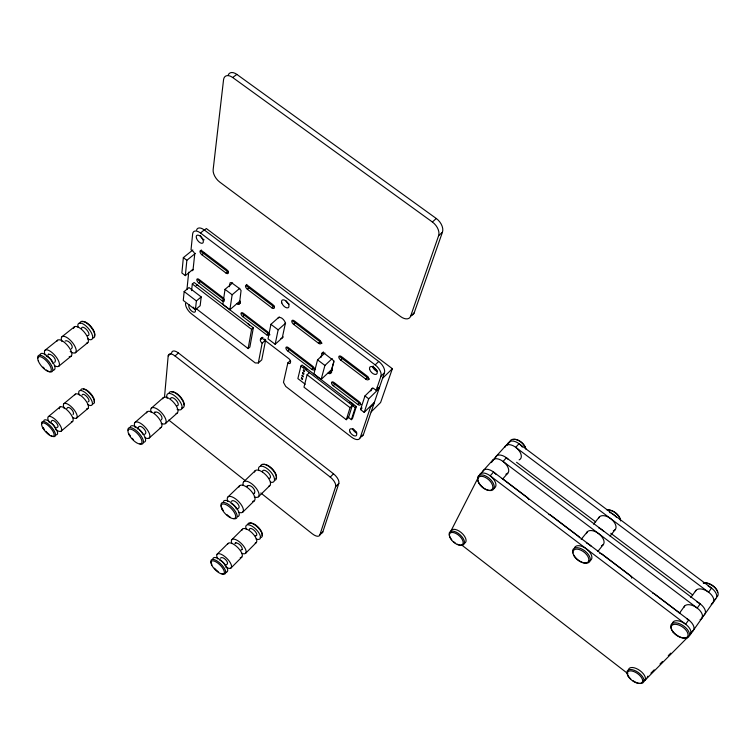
<?xml version="1.0" encoding="UTF-8"?>
<svg xmlns="http://www.w3.org/2000/svg" width="756" height="756" viewBox="0 0 756 756"><rect width="100%" height="100%" fill="white"/><g stroke="black" fill="none" stroke-linecap="round" stroke-linejoin="round"><path stroke-width="1.13" d="M242.411 549.432L240.89 550.085M247.032 486.58L247.089 486.07M66.868 408.524C68.153 404.592 75.439 412.105 73.058 414.628M164.515 397.004L168.182 355.896L171.612 352.957A8.599 3.903 48.8 0 1 178.454 352.995L333.5 473.814A8.703 4.177 44.7 0 1 338.83 483.415L322.85 531.874L319.807 535.021A8.155 3.648 44.1 0 1 312.341 533.83L260.811 492.997M192.827 249.971L183.349 257.626L181.884 272.982L185.333 275.619L192.96 269.372M51.313 421.546C52.372 416.877 61.472 427.329 56.615 427.537M185.333 275.619L186.855 260.291L195.464 253.317M184.162 291.551L183.273 300.434L195.398 309.762L200.16 305.745L201.209 296.919L188.991 287.554L184.162 291.551L196.399 300.945L195.398 309.762M186.94 289.539L188.716 272.179M191.589 290.654L192.307 283.991L194.122 282.498L253.345 327.783L249.886 347.032L248.148 348.582L195.766 308.306M201.266 249.915L201.087 251.54L228.501 272.33M48.261 354.64L48.677 354.148M232.65 282.914L225.014 289.359L222.878 304.328L229.89 309.686L240.002 301.001M229.408 286.694L230.06 282.82L231.251 282.517L239.482 288.537L241.069 290.502L239.501 303.383L238.688 304.11L237.129 303.477M229.89 309.686L232.139 294.783L239.756 288.31M242.383 549.499C242.185 546.257 238.962 543.148 235.777 542.808M246.806 284.436L246.55 286.014L274.409 307.134M48.186 354.989L48.356 354.432M248.148 348.582L251.578 329.342L253.345 327.783M185.513 303.421A8.987 4.3 49.9 0 0 191.551 313.863L255.235 362.937L258.325 362.984L262.143 343.148A2.759 1.389 48.5 0 1 260.376 339.954L260.574 338.877L262.332 337.318M265.375 339.813A2.75 1.399 48.6 0 0 265.639 340.03L261.746 359.884L258.325 362.984M279.238 316.934L270.913 324.324L268.03 338.849L275.156 344.292L283.339 336.921M275.156 344.292L278.151 329.833L285.626 323.152M290.474 360.489L287.875 362.871L283.472 382.347L285.74 386.448L351.578 437.166A9.072 4.64 45.2 0 0 360.158 437.809L363.447 434.502L384.445 372.803A9.762 5.386 46.3 0 0 378.718 361.472L204.262 229.937A9.715 4.952 51.7 0 0 196.579 230.041M347.694 416.83L351.379 419.665L352.494 418.559L356.35 406.539L302.05 365.025L300.897 366.102L297.873 378.595L305.254 384.256M309.402 372.613L307.097 374.778L303.969 387.176L346.295 419.693L348.544 417.482L352.334 405.452L350.066 407.673L346.295 419.693M220.412 558.136C222.907 555.367 230.382 563.333 226.45 564.704M324.91 352.986L317.558 359.847L313.91 373.927L321.139 379.455L331.582 369.58L333.991 360.914M320.875 357.569L322.018 353.222L323.266 352.561L333.49 360.527L333.812 362.181L330.807 372.973L329.852 373.615L328.189 372.916M247.051 486.221C249.849 483.178 256.501 489.945 254.488 493.205M321.139 379.455L324.91 365.45L332.243 358.561M235.05 543.592L235.362 543.016M154.583 413.248L154.8 412.115M351.379 419.665L355.216 407.654L356.35 406.539M374.437 402.211L364.194 412.379L360.517 409.563L364.959 395.955L372.963 388.102M319.807 535.021L335.617 486.694L338.83 483.415M370.846 390.956L371.536 388.849A2.882 1.559 45.8 0 1 374.315 388.943L376.176 390.361L379.625 386.959M364.194 412.379L368.701 398.799L379.087 388.565L377.225 387.148M360.158 437.809L370.516 407.134L373.908 403.761M376.176 390.361L380.948 376.223L384.445 372.803M204.583 229.947L206.341 228.529L392.364 368.701L380.608 402.494L371.139 411.916M236.874 74.419L232.659 77.49A11.255 6.36 56.4 0 0 223.549 79.767L213.145 169.722A10.225 5.49 53.5 0 0 219.769 182.101L400.548 316.528A10.234 6.039 47.4 0 0 410.593 316.282L438.612 235.721L442.449 232.168A11.142 7.125 49.7 0 0 436.269 218.484L236.874 74.419A11.227 6.379 56.5 0 0 228.274 74.806M412.039 315.129A10.206 6.057 47.4 0 0 414.184 312.833L442.449 232.168M278.142 317.907C280.514 315.696 285.229 320.478 285.362 323.388L282.262 337.894L280.892 338.508M231.298 501.379C233.736 498.024 242.449 507.049 237.838 508.637M451.058 530.769L479.597 474.815L482.98 471.073M491.428 462.559L495.785 456.889L494.745 458.892M507.285 445.019L508.382 442.931L505.121 446.55M154.706 412.256C157.9 410.423 164.156 417.17 161.349 419.949M690.096 634.851L693.11 630.608L690.625 633.112M693.45 630.202L704.535 614.533M704.875 614.118L715.762 598.733L713.314 601.237M646.446 678.132L644.717 680.542L687.62 637.346M679.332 613.343L684.586 606.085M690.814 597.495L695.983 590.37M597.779 551.511L603.288 544.594M610.092 536.051L615.223 529.606M581.147 539.406L587.403 531.695M593.526 524.154L599.451 516.849M65.158 341.022C67.86 339.123 74.74 346.569 71.338 348.885M502.712 478.945L507.777 473.228M483.254 470.629L492.742 460.12M496.068 456.444L505.395 446.106M711.226 604.488L712.851 602.834M702.088 617.019L703.713 615.365M335.617 486.694A8.722 4.158 44.6 0 0 330.259 477.083L333.5 473.814M650.907 673.18L654.214 669.844M660.007 664.004L662.492 661.5M668.285 655.65L670.77 653.146M230.986 567.992L241.769 557.163M245.539 553.364L256.152 542.704M217.066 554.271L227.943 543.517M231.752 539.746L242.449 529.162M360.517 409.563L362.096 408.004M382.574 378.302L392.364 368.701M357.749 404.441A2.816 1.484 45.8 0 0 360.414 404.564A2.816 1.484 45.8 0 0 358.731 401.36L334.143 382.583A2.807 1.465 46.6 0 0 331.534 382.508A2.807 1.465 46.6 0 0 333.245 385.721L357.749 404.441L359.78 402.438M242.752 512.133L254.356 500.765M258.41 496.796L269.807 485.635M365.866 379.162A2.901 1.569 46.2 0 0 368.635 379.238A2.901 1.569 46.2 0 0 366.915 375.902L341.542 356.671A2.892 1.559 47.1 0 0 338.839 356.643A2.892 1.559 47.1 0 0 340.597 359.988L365.866 379.162L367.955 377.14M380.948 376.223A9.781 5.368 46.3 0 0 375.184 364.893L378.718 361.472M228.066 496.834L239.784 485.56M243.876 481.61L255.386 470.534M410.593 316.282L414.184 312.833M333.245 385.721L335.305 383.746M328.765 373.294L332.234 370.005L331.657 369.637M329.058 373.426L332.517 370.147M329.332 373.53L331.411 371.565M329.607 373.596L331.686 371.621M329.852 373.615L331.241 372.302M330.089 373.606L331.676 372.235M340.597 359.988L342.704 357.994M311.803 369.334A2.797 1.455 47.3 0 0 314.345 369.372A2.797 1.455 47.3 0 0 312.615 366.15L288.405 347.665A2.797 1.436 48 0 0 285.929 347.665A2.797 1.436 48 0 0 287.686 350.907L311.803 369.334L313.182 368.04M322.018 353.222L323.426 351.909M318.474 343.215A2.892 1.54 47.8 0 0 321.111 343.196A2.892 1.54 47.8 0 0 319.334 339.841L294.377 320.913A2.882 1.521 48.6 0 0 291.807 320.969A2.882 1.521 48.6 0 0 293.611 324.343L318.474 343.215L320.601 341.249M438.612 235.721A11.17 7.106 49.6 0 0 432.404 222.018L436.269 218.484M287.686 350.907L289.784 348.988M235.248 543.12L235.929 542.789M293.611 324.343L295.766 322.415M260.376 339.954L263.003 337.62M266.575 334.776A2.797 1.427 48.7 0 0 269.004 334.738A2.797 1.427 48.7 0 0 267.218 331.487L243.385 313.296A2.788 1.408 49.4 0 0 241.022 313.371A2.788 1.408 49.4 0 0 242.837 316.632L266.575 334.776L268.333 333.198M262.143 343.148L265.639 340.03M149.13 438.064L161.141 427.376M165.337 423.634L177.14 413.135M271.848 307.834A2.882 1.503 49.3 0 0 274.362 307.739A2.882 1.503 49.3 0 0 272.529 304.356L247.968 285.74A2.882 1.484 50 0 0 245.52 285.872A2.882 1.484 50 0 0 247.382 289.274L271.848 307.834L274.022 305.925M134.918 422.528L147.042 411.916M151.285 408.202L163.201 397.769M242.837 316.632L244.613 315.082M237.677 303.827L239.841 301.975M237.951 303.959L240.106 302.107M238.216 304.044L240.37 302.192M238.461 304.101L239.898 302.863M238.688 304.11L240.134 302.873M238.896 304.082L240.342 302.844M168.182 355.896A8.618 3.884 48.8 0 1 175.014 355.953L178.454 352.995M247.382 289.274L249.575 287.393M224.201 299.593A2.788 1.389 49.9 0 0 222.529 297.373L199.064 279.465A2.788 1.37 50.5 0 0 196.815 279.607A2.788 1.37 50.5 0 0 198.677 282.886L222.047 300.746L223.842 299.225M61.217 431.09L72.68 421.385M76.687 417.992L87.97 408.448M225.968 273.02A2.882 1.474 50.6 0 0 228.359 272.859A2.882 1.474 50.6 0 0 226.469 269.438L202.306 251.124A2.882 1.455 51.3 0 0 199.981 251.332A2.882 1.455 51.3 0 0 201.89 254.753L225.968 273.02L228.18 271.177M196.399 300.945L201.209 296.919M48.384 416.613L59.96 406.974M64.005 403.6L75.392 394.103M198.677 282.886L200.482 281.393M201.89 254.753L204.12 252.939M58.562 366.376L71.338 356M75.279 352.806L87.857 342.591M191.334 270.374A2.816 1.38 50.9 0 0 193.045 269.854L194.679 254.498A2.863 1.427 51.3 0 0 192.771 251.105L191.022 249.773L192.657 233.831A9.733 4.933 51.7 0 1 200.472 232.98L204.262 229.937M45.077 350.217L57.598 340.228M61.973 336.732L74.277 326.913M48.516 354.243C51.89 353.628 57.418 359.856 54.715 362.436M254.271 493.29L253.515 493.347M144.642 434.331C149.083 432.612 139.851 422.831 138.272 427.584M232.659 77.49L432.404 222.018M516.575 462.294L595.69 521.905M610.753 533.263L692.694 595M200.472 232.98L375.184 364.893M502.145 478.406L527.074 497.306A2.986 1.654 40.2 0 1 528.709 499.584M680.098 613.305L654.734 594.074A3.1 1.692 35.5 0 0 652.655 593.12M292.752 321.045L322.009 343.224M339.709 356.643L369.438 379.191M183.349 257.626L186.855 260.291M225.014 289.359L232.139 294.783M270.913 324.324L278.151 329.833M317.558 359.847L324.91 365.45M364.959 395.955L368.701 398.799M197.892 279.748L224.485 300.056M242.033 313.456L269.958 334.785M286.855 347.684L315.233 369.353M332.385 382.46L361.217 404.469M300.897 366.102L355.216 407.654M192.307 283.991L251.578 329.342M307.097 374.778L350.066 407.673M461.755 545.048L627.896 673.7M175.014 355.953L330.259 477.083M168.796 420.081L245.171 480.599M356.945 433.084A4.527 2.325 45.2 0 1 352.466 428.529M195.634 309.298A4.489 2.164 49.9 0 1 193.158 307.106M377.386 371.47A4.886 2.693 46.3 0 1 372.557 366.565M696.871 601.88A10.584 5.831 34.1 0 1 704.403 614.656M495.369 458.505A9.96 5.632 41.4 0 1 495.473 457.739M495.709 457.049A9.96 5.632 41.4 0 1 508.249 459.365M683.934 607.351A10.603 5.812 34.1 0 1 697.24 608.07A10.603 5.812 34.1 0 1 700.122 619.599M492.156 461.415A9.979 5.613 41.4 0 1 504.488 462.653A9.979 5.613 41.4 0 1 505.868 474.229M599.763 553.468A3.043 1.682 37.3 0 1 602.381 554.384L630.079 575.382A3.071 1.692 36.3 0 1 631.506 577.083M631.666 577.65A3.071 1.692 36.3 0 1 631.657 578.16M548.95 514.505A3.005 1.663 39.3 0 1 550.907 515.365L578.142 536.013A3.024 1.673 38.2 0 1 579.568 537.714M508.06 443.791A9.875 5.708 41.3 0 1 513.948 441.22A9.875 5.708 41.3 0 1 522.405 447.098M504.8 447.41A9.894 5.689 41.3 0 1 516.688 448.1A9.894 5.689 41.3 0 1 519.136 459.884M708.221 586.117A10.489 5.906 33.7 0 1 715.885 593.016A10.489 5.906 33.7 0 1 715.015 599.319M695.312 591.655A10.508 5.887 33.8 0 1 708.088 591.825A10.508 5.887 33.8 0 1 712.114 603.411M482.904 471.234A10.045 5.557 41.5 0 1 496.286 474.588M450.737 532.073A9.337 4.744 41.3 0 1 461.283 532.621A9.337 4.744 41.3 0 1 464.108 543.384M479.399 475.307A10.064 5.528 41.5 0 1 491.504 476.932A10.064 5.528 41.5 0 1 493.677 488.433M686.486 618.512A10.669 5.755 34.4 0 1 692.383 631.165M672.264 623.794A10.697 5.727 34.5 0 1 684.86 623.634A10.697 5.727 34.5 0 1 689.283 635.446M628.444 670.1A9.875 4.905 35.6 0 1 640.03 670.667A9.875 4.905 35.6 0 1 643.545 681.241M598.695 518.058A10.149 5.812 37.5 0 1 611.623 519.41A10.149 5.812 37.5 0 1 613.343 530.807M598.563 527.745A10.215 5.755 37.6 0 1 603.657 531.307M586.476 533.623A10.244 5.736 37.7 0 1 599.111 533.982A10.244 5.736 37.7 0 1 601.426 545.766M586.354 542.874A10.3 5.679 37.8 0 1 591.475 546.493M647.883 676.185A9.847 4.923 35.5 0 1 647.486 676.639M681.695 637.591A10.707 5.717 34.5 0 1 671.205 624.541A10.707 5.717 34.5 0 1 686.987 629.02A10.707 5.717 34.5 0 1 682.488 637.818M451.719 539.756A9.346 4.734 41.3 0 1 452.598 531.109A9.346 4.734 41.3 0 1 464.118 540.408A9.346 4.734 41.3 0 1 457.238 544.207M455.244 543.006A9.346 4.734 41.3 0 1 453.364 541.494M629.115 677.206A9.885 4.895 35.6 0 1 632.366 669.712A9.885 4.895 35.6 0 1 644.008 680.447A9.885 4.895 35.6 0 1 632.772 680.57M630.788 678.973A9.885 4.895 35.6 0 1 629.635 677.801M483.311 487.733A10.074 5.519 41.5 0 1 480.098 475.023A10.074 5.519 41.5 0 1 493.98 485.021A10.074 5.519 41.5 0 1 484.01 488.244M572.84 552.995A10.338 5.642 37.9 0 1 583.178 549.763A10.338 5.642 37.9 0 1 588.584 562.625A10.338 5.642 37.9 0 1 573.672 554.97M574.551 547.656A10.329 5.651 37.9 0 1 587.695 549.943A10.329 5.651 37.9 0 1 589.094 561.028M703.477 583.122A9.422 5.33 33.7 0 1 712.114 585.163A9.422 5.33 33.7 0 1 717.68 592.307M703.203 582.867A10.48 5.916 33.7 0 1 715.346 588.177A10.48 5.916 33.7 0 1 716.471 597.278M513.173 439.605A8.874 5.15 41.3 0 1 520.449 441.466A8.874 5.15 41.3 0 1 525.675 448.289M509.563 442.761A9.866 5.717 41.3 0 1 517.104 439.879A9.866 5.717 41.3 0 1 525.949 449.102M607.985 510.026A9.1 5.264 37.4 0 1 615.913 513.012A9.1 5.264 37.4 0 1 620.279 519.958M606.983 509.894A10.121 5.84 37.4 0 1 615.79 513.211A10.121 5.84 37.4 0 1 620.657 520.931M609.478 512.426A10.13 5.831 37.4 0 1 610.564 512.87M611.651 513.409A10.13 5.831 37.4 0 1 616.461 517.284M363.447 434.502A9.053 4.659 45.2 0 1 361.699 436.165M264.865 339.302A2.75 1.399 48.6 0 1 264.647 339.019M376.96 370.497A4.876 2.693 46.3 0 1 373.143 365.998M356.577 432.12A4.527 2.325 45.2 0 1 353.402 428.907M289.255 304.205A4.857 2.589 49.3 0 1 285.881 300.775M204.129 239.869A4.857 2.476 51.7 0 1 200.302 235.409M287.875 362.871A2.759 1.408 47.7 0 0 290.332 362.899L290.578 361.85A2.769 1.408 47.8 0 0 288.83 358.656L262.975 338.868A2.759 1.389 48.5 0 0 260.574 338.877M349.773 402.466A2.788 1.455 45.8 0 1 353.269 404.743M353.515 405.32A2.788 1.455 45.8 0 1 353.61 405.849M223.587 301.379A2.788 1.389 49.9 0 1 222.047 300.746M224.23 301.03A2.788 1.389 49.9 0 1 223.965 301.275M194.698 308.429A4.498 2.155 49.9 0 1 194.49 312.2A4.498 2.155 49.9 0 1 190.002 309.261A4.498 2.155 49.9 0 1 189.406 304.961M303.421 367.01A2.778 1.427 47.3 0 1 306.841 369.24M196.229 285.475A2.769 1.361 50.4 0 1 198.346 285.73M247.93 323.634A2.769 1.389 49.1 0 1 249.319 325.241M322.85 531.874A8.136 3.667 44.1 0 1 320.799 533.141M61.935 341.58A10.442 4.186 49.6 0 1 66.188 337.119A10.442 4.186 49.6 0 1 75.95 348.903A10.442 4.186 49.6 0 1 70.242 351.606M73.568 328.454A10.376 4.262 49.8 0 1 84.048 331.846A10.376 4.262 49.8 0 1 86.354 343.215M45.133 355.036A10.537 4.082 49.4 0 1 48.97 350.519A10.537 4.082 49.4 0 1 58.959 361.907A10.537 4.082 49.4 0 1 54.441 365.658M57.031 341.136A10.471 4.158 49.6 0 1 68.191 346.257A10.471 4.158 49.6 0 1 69.193 356.539M151.153 412.379A10.442 4.394 47.8 0 1 155.764 408.249A10.442 4.394 47.8 0 1 165.677 419.126A10.442 4.394 47.8 0 1 161.208 423.417M162.682 398.809A10.376 4.47 47.9 0 1 173.578 402.305A10.376 4.47 47.9 0 1 176.072 413.57M135.248 427.622A10.537 4.281 47.6 0 1 138.764 422.387A10.537 4.281 47.6 0 1 149.263 433.282A10.537 4.281 47.6 0 1 145.029 437.781M146.541 412.937A10.471 4.366 47.7 0 1 157.409 416.565A10.471 4.366 47.7 0 1 160.083 427.792M64.354 408.609A9.592 3.619 48.3 0 1 67.133 403.817A9.592 3.619 48.3 0 1 76.668 414.137A9.592 3.619 48.3 0 1 72.472 417.397M74.853 394.859A9.535 3.685 48.5 0 1 84.833 399.423A9.535 3.685 48.5 0 1 86.571 408.883M49.329 422.491A9.677 3.525 48.1 0 1 51.484 416.887A9.677 3.525 48.1 0 1 61.416 428.076A9.677 3.525 48.1 0 1 55.368 429.304M59.431 407.711A9.62 3.591 48.3 0 1 69.401 412.389A9.62 3.591 48.3 0 1 71.3 421.801M59.318 408.835A9.62 3.591 48.3 0 1 59.327 408.231M243.29 485.494A10.518 4.583 45.6 0 1 248.563 481.865A10.518 4.583 45.6 0 1 258.59 492.345A10.518 4.583 45.6 0 1 254.281 496.975M254.526 472.084A10.442 4.659 45.6 0 1 265.592 474.645A10.442 4.659 45.6 0 1 268.767 486.193M227.887 501.597A10.612 4.47 45.5 0 1 232.101 496.9A10.612 4.47 45.5 0 1 242.733 507.408A10.612 4.47 45.5 0 1 238.66 512.247M238.962 487.081A10.537 4.555 45.5 0 1 250.444 490.257A10.537 4.555 45.5 0 1 252.674 501.398M231.912 543.555A9.696 3.912 44.8 0 1 235.806 539.652A9.696 3.912 44.8 0 1 245.53 549.253A9.696 3.912 44.8 0 1 241.778 553.298M242.043 530.126A9.639 3.988 44.8 0 1 252.164 532.952A9.639 3.988 44.8 0 1 255.216 543.139M217.719 558.901A9.781 3.818 44.7 0 1 221.092 554.242A9.781 3.818 44.7 0 1 231.232 564.723A9.781 3.818 44.7 0 1 225.524 566.972M227.556 544.462A9.724 3.893 44.8 0 1 238.064 547.854A9.724 3.893 44.8 0 1 240.247 557.616M223.228 510.423A10.65 4.423 45.4 0 1 224.059 502.466A10.65 4.423 45.4 0 1 235.872 512.256A10.65 4.423 45.4 0 1 232.914 518.455M230.259 517.18A10.65 4.423 45.4 0 1 228.86 516.244M228.161 515.705A10.65 4.423 45.4 0 1 226.781 514.524M223.407 501.417A10.631 4.441 45.5 0 1 234.502 505.632A10.631 4.441 45.5 0 1 238.046 516.556M41.665 423.936A9.705 3.487 48.1 0 1 47.07 423.076A9.705 3.487 48.1 0 1 55.245 433.207A9.705 3.487 48.1 0 1 51.219 435.758M49.471 434.615A9.705 3.487 48.1 0 1 47.656 433.094M47.061 432.526A9.705 3.487 48.1 0 1 45.908 431.307M44.339 429.361A9.705 3.487 48.1 0 1 43.054 427.405M43.716 420.95A9.696 3.497 48.1 0 1 53.336 425.118A9.696 3.497 48.1 0 1 56.133 434.927M211.822 564.411A9.809 3.771 44.7 0 1 214.713 559.79A9.809 3.771 44.7 0 1 224.863 569.221A9.809 3.771 44.7 0 1 221.905 573.785M218.182 571.64A9.809 3.771 44.7 0 1 214.487 568.219M212.814 559.317A9.8 3.789 44.7 0 1 223.256 562.502A9.8 3.789 44.7 0 1 225.401 572.245M37.819 358.155A10.575 4.035 49.3 0 1 44.264 357.115A10.575 4.035 49.3 0 1 52.759 369.022A10.575 4.035 49.3 0 1 46.267 369.986M44.311 368.37A10.575 4.035 49.3 0 1 43.026 367.095M40.03 354.885A10.556 4.054 49.3 0 1 50.397 358.93A10.556 4.054 49.3 0 1 53.459 370.185M127.906 430.23A10.575 4.234 47.5 0 1 133.916 428.926A10.575 4.234 47.5 0 1 142.865 439.179A10.575 4.234 47.5 0 1 139.898 443.961M133.406 439.633A10.575 4.234 47.5 0 1 132.158 438.291M130.486 436.165A10.575 4.234 47.5 0 1 129.172 434.02M130.221 426.951A10.565 4.252 47.6 0 1 141.391 431.572A10.565 4.252 47.6 0 1 143.583 442.288M263.258 464.571A9.365 4.234 45.7 0 1 271.565 468.096A9.365 4.234 45.7 0 1 276.365 476.875M276.034 477.981A9.365 4.234 45.7 0 1 275.704 478.387M260.546 466.282A10.404 4.706 45.6 0 1 271.621 468.786A10.404 4.706 45.6 0 1 274.73 480.353M258.75 470.582A10.423 4.687 45.6 0 1 263.806 466.707A10.423 4.687 45.6 0 1 273.795 476.611A10.423 4.687 45.6 0 1 270.506 482.233M262.53 472.009A5.197 2.344 45.6 0 1 265.309 470.582A5.197 2.344 45.6 0 1 270.062 475.288A5.197 2.344 45.6 0 1 268.909 478.331M231.081 503.505A5.301 2.221 45.5 0 1 232.054 504.016M232.546 504.346A5.301 2.221 45.5 0 1 234.464 506.047M234.889 506.539A5.301 2.221 45.5 0 1 235.277 507.04M235.626 507.55A5.301 2.221 45.5 0 1 236.363 509.005M82.517 321.735A9.299 3.874 49.9 0 1 91.278 326.828A9.299 3.874 49.9 0 1 94.264 336.061M80.004 323.313A10.338 4.3 49.9 0 1 90.503 326.658A10.338 4.3 49.9 0 1 92.723 338.036M78.142 327.424A10.357 4.29 49.8 0 1 83.122 323.955A10.357 4.29 49.8 0 1 92.383 335.229A10.357 4.29 49.8 0 1 87.535 338.849M81.563 328.576A5.169 2.136 49.8 0 1 84.492 327.877A5.169 2.136 49.8 0 1 88.707 333.009A5.169 2.136 49.8 0 1 87.223 335.484M46.343 356.407A5.264 2.022 49.3 0 1 46.692 356.473M47.08 356.596A5.264 2.022 49.3 0 1 52.712 363.343M83.481 389.019A8.552 3.355 48.5 0 1 91.136 394.056A8.552 3.355 48.5 0 1 94.16 401.842M80.694 390.408A9.507 3.723 48.5 0 1 90.418 393.961A9.507 3.723 48.5 0 1 92.487 403.884M79.257 394.963A9.516 3.714 48.5 0 1 83.047 391.202A9.516 3.714 48.5 0 1 92.071 401.493A9.516 3.714 48.5 0 1 87.668 404.564M82.149 395.048A4.753 1.852 48.5 0 1 86.997 396.834A4.753 1.852 48.5 0 1 88.046 401.786M49.565 422.453A4.838 1.748 48.1 0 1 52.948 424.664A4.838 1.748 48.1 0 1 55.377 428.444M171.706 391.929A9.299 4.063 48 0 1 179.796 396.078A9.299 4.063 48 0 1 184.077 404.866M168.919 393.347A10.338 4.508 48 0 1 180.24 397.269A10.338 4.508 48 0 1 181.582 408.098M167.161 398.336A10.357 4.498 47.9 0 1 171.886 394.103A10.357 4.498 47.9 0 1 181.686 404.914A10.357 4.498 47.9 0 1 177.102 409.298M170.591 398.771A5.169 2.24 47.9 0 1 176.29 400.415A5.169 2.24 47.9 0 1 176.602 405.774M137.157 428.699A5.264 2.126 47.6 0 1 138.017 429.049M139.435 429.984A5.264 2.126 47.6 0 1 139.917 430.391M140.38 430.825A5.264 2.126 47.6 0 1 142.827 434.294M249.376 523.662A8.647 3.629 44.8 0 1 257.739 526.658A8.647 3.629 44.8 0 1 261.945 535.475M247.798 524.05A9.611 4.026 44.8 0 1 258.599 528.208A9.611 4.026 44.8 0 1 260.168 537.611M246.295 529.304A9.62 4.016 44.8 0 1 250.283 525.288A9.62 4.016 44.8 0 1 259.922 534.823A9.62 4.016 44.8 0 1 256.076 538.971M249.433 529.587A4.801 2.003 44.8 0 1 252.428 529.077A4.801 2.003 44.8 0 1 256.567 533.613A4.801 2.003 44.8 0 1 254.999 535.683M219.741 560.111A4.886 1.89 44.7 0 1 225.175 565.724M301.54 377.868L301.332 378.69L302.457 379.55L302.655 378.728L301.54 377.868M302.173 375.278L301.965 376.11L303.09 376.97L303.298 376.138L302.173 375.278M302.816 372.68L302.608 373.511L303.732 374.371L303.94 373.54L302.816 372.68M303.458 370.062L303.25 370.894L304.385 371.763L304.592 370.922L303.458 370.062M688.688 619.958L685.645 624.201L490.19 475.826L493.573 472.056L688.688 619.958M700.217 603.893L697.221 608.06L503.071 461.453L506.397 457.749L700.217 603.893M711.538 588.102L708.599 592.194L515.734 447.325L518.994 443.677L711.538 588.102M673.086 632.111A9.63 5.141 34.5 0 0 687.525 636.665A9.63 5.141 34.5 0 0 678.179 624.806A9.63 5.141 34.5 0 0 673.086 632.111M450.491 538.489A8.401 4.252 41.3 0 0 462.436 544.537A8.401 4.252 41.3 0 0 455.915 533.462A8.401 4.252 41.3 0 0 450.491 538.489M628.123 676.119A8.892 4.404 35.7 0 0 641.371 683.074A8.892 4.404 35.7 0 0 635.512 672.32A8.892 4.404 35.7 0 0 628.123 676.119M478.917 483.282A9.063 4.961 41.5 0 0 491.976 489.51A9.063 4.961 41.5 0 0 485.087 477.282A9.063 4.961 41.5 0 0 478.917 483.282M573.87 555.622A9.299 5.075 37.9 0 0 587.677 562.351A9.299 5.075 37.9 0 0 581.166 550.292A9.299 5.075 37.9 0 0 573.87 555.622M369.627 369.372A4.886 2.684 46.3 0 0 376.186 374.352A4.886 2.684 46.3 0 0 374.286 367.709A4.886 2.684 46.3 0 0 369.627 369.372M350.094 432.177A4.536 2.315 45.2 0 0 356.312 435.636A4.536 2.315 45.2 0 0 352.995 429.389A4.536 2.315 45.2 0 0 350.094 432.177M281.771 302.91A4.867 2.58 49.2 0 0 288.14 307.739A4.867 2.58 49.2 0 0 285.9 300.916A4.867 2.58 49.2 0 0 281.771 302.91M196.522 238.414A4.867 2.466 51.7 0 0 202.702 243.101A4.867 2.466 51.7 0 0 200.142 236.118A4.867 2.466 51.7 0 0 196.522 238.414M221.971 509.147A9.573 3.969 45.4 0 0 234.587 518.465A9.573 3.969 45.4 0 0 228.643 506.246A9.573 3.969 45.4 0 0 221.971 509.147M42.884 428.085A8.732 3.128 48.1 0 0 53.685 436.193A8.732 3.128 48.1 0 0 47.118 424.692A8.732 3.128 48.1 0 0 42.884 428.085M211.793 565.233A8.826 3.393 44.7 0 0 223.407 573.984A8.826 3.393 44.7 0 0 217.841 563.107A8.826 3.393 44.7 0 0 211.793 565.233M38.263 360.886A9.507 3.629 49.3 0 0 49.905 371.735A9.507 3.629 49.3 0 0 45.454 359.894A9.507 3.629 49.3 0 0 38.263 360.886M129.068 434.766A9.516 3.808 47.5 0 0 141.192 443.696A9.516 3.808 47.5 0 0 134.644 431.118A9.516 3.808 47.5 0 0 129.068 434.766"/></g></svg>
